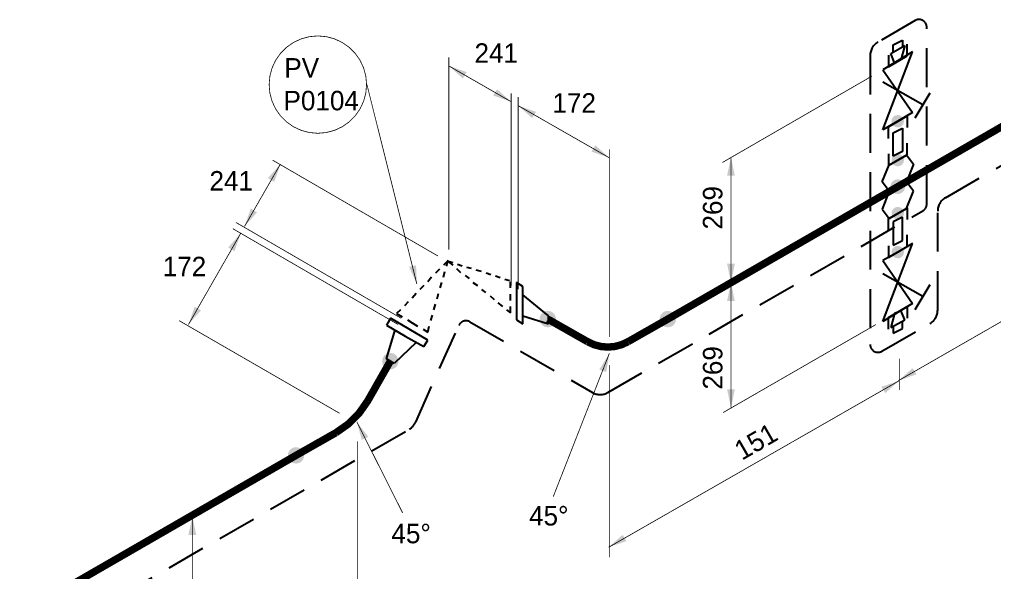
# Model space of a CAD drawing. Extents: x 0 to 847, y -42 to 494.
# Drawn here: x 215.6 to 340.7, y 203 to 274 of the extents above; entities that cross this region are included whole.
import ezdxf

# ---------------------------------------------------------------- set-up
doc = ezdxf.new("R2010")
doc.units = 0
doc.header["$LTSCALE"] = 10
doc.header["$MEASUREMENT"] = 0
doc.linetypes.add('DASHED', pattern=[0.75, 0.5, -0.25])
for name, color, linetype in [('DIMENSION', 2, 'Continuous'), ('HEAT_TRACE', 3, 'DASHED'), ('PIPE', 7, 'Continuous'), ('TEXT2', 40, 'Continuous'), ('WELDS', 7, 'Continuous')]:
    doc.layers.add(name, color=color, linetype=linetype)
doc.styles.add('framdcn', font='', dxfattribs={"height": 2.4})
doc.styles.get("Standard").update_dxf_attribs({"font": ''})
doc.styles.get('framdcn').set_extended_font_data('Franklin Gothic Medium Cond')
doc.styles.get('Standard').set_extended_font_data('Franklin Gothic Medium Cond')

# ---------------------------------------------------------------- blocks, each defined once
blk = doc.blocks.new('block9')
at = {"layer": 'TEXT2'}
blk.add_hatch(color=256, dxfattribs=at).paths.add_polyline_path([(0, 0), (1, -2.200000000000017), (0.1000000000000227, -2.400000000000006)])
at = {"layer": 'TEXT2', "linetype": 'ByBlock', "const_width": 0.1, "flags": 128}
blk.add_lwpolyline([(3.100000000000023, -12.70000000000002), (0, 0)], dxfattribs=at)
blk = doc.blocks.new('block10')
at = {"layer": 'TEXT2'}
blk.add_hatch(color=256, dxfattribs=at).paths.add_polyline_path([(0.001000000000033197, 0), (-0.3989999999999441, -2.399999999999977), (-1.298999999999978, -2.099999999999994)])
at = {"layer": 'TEXT2', "linetype": 'ByBlock', "const_width": 0.1, "flags": 128}
blk.add_lwpolyline([(-7.199999999999989, -18.39999999999998), (0, 0)], dxfattribs=at)
blk = doc.blocks.new('block42')
at = {"layer": 'PIPE', "linetype": 'ByBlock', "const_width": 0.9500000000000001, "flags": 128}
blk.add_lwpolyline([(35, 20.19999999999999), (0, 0)], dxfattribs=at)
at = {"flags": 1}
for tag in ['Tag', 'UCI', 'Pipe Ref', 'Description', 'Key']:
    blk.add_attdef(tag, (0, 0), '', height=1, dxfattribs=at)
blk = doc.blocks.new('block43')
at = {"layer": 'PIPE', "linetype": 'ByBlock', "const_width": 0.9500000000000001, "flags": 128}
for points in [[(12.59099999999998, -0.4900000000000091), (9.691000000000003, -5.590000000000003)], [(9.690953124999993, -5.590781249999992), (9.687328124999993, -5.59704687499999), (8.568250000000006, -7.194203125000001), (7.188812500000012, -8.572765624999988), (5.59095312499997, -9.690843749999999)], [(5.59099999999998, -9.689999999999998), (0.4909999999999854, -12.59)]]:
    blk.add_lwpolyline(points, dxfattribs=at)
at = {"flags": 1}
for tag in ['Tag', 'UCI', 'Pipe Ref', 'Description', 'Key']:
    blk.add_attdef(tag, (0, 0), '', height=1, dxfattribs=at)
blk = doc.blocks.new('block44')
at = {"layer": 'PIPE', "linetype": 'ByBlock', "flags": 128}
for points in [[(-1.900000000000034, 2.299999999999983), (-2.400000000000034, 1.400000000000006)], [(-2.400000000000034, 1.400000000000006), (0, 0)], [(2.899999999999977, -0.5), (-1.900000000000034, 2.299999999999983)], [(-2.400000000000034, -2.900000000000006), (-1.300000000000011, 0.799999999999983)], [(0, 0), (2.399999999999977, -1.300000000000011)], [(1.399999999999977, -0.8000000000000114), (-1.400000000000034, -3.5)], [(2.399999999999977, -1.300000000000011), (2.899999999999977, -0.5)], [(-1.400000000000034, -3.5), (-2.400000000000034, -2.900000000000006)]]:
    blk.add_lwpolyline(points, dxfattribs=at)
at = {"flags": 1}
for tag in ['Tag', 'UCI', 'Pipe Ref', 'Description', 'Key']:
    blk.add_attdef(tag, (0, 0), '', height=1, dxfattribs=at)
blk = doc.blocks.new('block45')
at = {"layer": 'PIPE', "flags": 128}
for points in [[(4.600000000000023, 8), (4, 7.400000000000006)], [(4.399999999999977, 7.300000000000011), (4.600000000000023, 8)], [(5.199999999999989, 7.700000000000017), (4.600000000000023, 7.900000000000006)], [(4.600000000000023, 7.900000000000006), (5.199999999999989, 7.400000000000006)], [(3.5, 6.900000000000006), (3, 6.400000000000006)], [(4, 5.900000000000006), (4.199999999999989, 6.599999999999994)], [(5.699999999999989, 7), (6.199999999999989, 6.5)], [(6.399999999999977, 7.300000000000011), (5.800000000000011, 7.5)], [(7.600000000000023, 7), (7, 7.099999999999994)], [(8.900000000000034, 6.599999999999994), (8.199999999999989, 6.800000000000011)], [(10.10000000000002, 6.200000000000017), (9.5, 6.400000000000006)], [(2.5, 5.900000000000006), (2, 5.300000000000011)], [(3.600000000000023, 4.5), (3.800000000000011, 5.200000000000017)], [(6.800000000000011, 6.099999999999994), (7.300000000000011, 5.700000000000017)], [(7.800000000000011, 5.200000000000017), (8.400000000000034, 4.800000000000011)], [(11.30000000000001, 5.800000000000011), (10.69999999999999, 6)], [(12.5, 5.400000000000006), (11.90000000000003, 5.599999999999994)], [(12.60000000000002, 4.5), (12.60000000000002, 5.300000000000011)], [(0.5, 3.800000000000011), (0, 3.200000000000017)], [(1.5, 4.800000000000011), (1, 4.300000000000011)], [(3.199999999999989, 3.099999999999994), (3.399999999999977, 3.800000000000011)], [(8.900000000000034, 4.300000000000011), (9.400000000000034, 3.900000000000006)], [(-0.5, 2.700000000000017), (-1, 2.200000000000017)], [(10, 3.5), (10.5, 3)], [(11, 2.599999999999994), (11.60000000000002, 2.099999999999994)], [(12.60000000000002, 2.900000000000006), (12.60000000000002, 3.700000000000017)], [(-1.5, 1.700000000000017), (-2, 1.200000000000017)], [(2.800000000000011, 1.700000000000017), (3, 2.400000000000006)], [(12.10000000000002, 1.700000000000017), (12.60000000000002, 1.300000000000011)], [(12.60000000000002, 1.300000000000011), (12.60000000000002, 2.099999999999994)], [(-2, 1.200000000000017), (-1.300000000000011, 0.8000000000000114)], [(-0.6000000000000227, 0.4000000000000057), (0, 0)], [(0, 0), (0.6999999999999886, -0.4000000000000057)], [(2.399999999999977, 0.3000000000000114), (2.600000000000023, 1)], [(1.399999999999977, -0.799999999999983), (2, -1.199999999999989)], [(2, -1.199999999999989), (2.199999999999989, -0.4000000000000057)]]:
    blk.add_lwpolyline(points, dxfattribs=at)
at = {"flags": 1}
for tag in ['Tag', 'UCI', 'Pipe Ref', 'Description', 'Key']:
    blk.add_attdef(tag, (0, 0), '', height=1, dxfattribs=at)
blk = doc.blocks.new('block46')
at = {"layer": 'PIPE', "linetype": 'ByBlock', "flags": 128}
for points in [[(0, 2.400000000000006), (0, 0)], [(0.7999999999999545, 1.900000000000006), (0, 2.400000000000006)], [(0.7999999999999545, -2.900000000000006), (0.7999999999999545, 1.900000000000006)], [(0, 0), (0, -2.400000000000006)], [(4.099999999999966, -1.900000000000006), (0.7999999999999545, 0.799999999999983)], [(0, -2.400000000000006), (0.7999999999999545, -2.900000000000006)], [(0.7999999999999545, -1.900000000000006), (4.099999999999966, -2.900000000000006)], [(4.099999999999966, -2.900000000000006), (4.099999999999966, -1.900000000000006)]]:
    blk.add_lwpolyline(points, dxfattribs=at)
at = {"flags": 1}
for tag in ['Tag', 'UCI', 'Pipe Ref', 'Description', 'Key']:
    blk.add_attdef(tag, (0, 0), '', height=1, dxfattribs=at)
blk = doc.blocks.new('block47')
at = {"layer": 'PIPE', "linetype": 'ByBlock', "const_width": 0.9500000000000001, "flags": 128}
for points in [[(-2.600000000000023, -4.506), (-7.699999999999989, -1.605999999999995)], [(7.699999999999989, -1.605999999999995), (2.599999999999966, -4.506)], [(2.600093749999985, -4.506749999999982), (1.781062499999962, -4.888656249999997), (0.9050937499999918, -5.123671874999985), (0.001624999999989996, -5.203000000000003), (-0.9018750000000182, -5.124234374999986), (-1.77800000000002, -4.889781249999999), (-2.600093750000042, -4.506749999999982)]]:
    blk.add_lwpolyline(points, dxfattribs=at)
at = {"flags": 1}
for tag in ['Tag', 'UCI', 'Pipe Ref', 'Description', 'Key']:
    blk.add_attdef(tag, (0, 0), '', height=1, dxfattribs=at)
blk = doc.blocks.new('block48')
at = {"layer": 'PIPE', "linetype": 'ByBlock', "const_width": 0.9500000000000001, "flags": 128}
blk.add_lwpolyline([(29.5, 17), (0, 0)], dxfattribs=at)
at = {"flags": 1}
for tag in ['Tag', 'UCI', 'Pipe Ref', 'Description', 'Key']:
    blk.add_attdef(tag, (0, 0), '', height=1, dxfattribs=at)
blk = doc.blocks.new('block49')
at = {"layer": 'PIPE', "linetype": 'ByBlock', "flags": 128}
for points in [[(0, 0), (-1.100000000000023, -0.5999999999999943)], [(1.100000000000023, 0.5999999999999943), (0, 0)], [(2, -0.5999999999999943), (1.100000000000023, 0.5999999999999943)], [(-1.100000000000023, -0.5999999999999943), (-2, -2.900000000000006)], [(1.100000000000023, -2.799999999999983), (2, -0.5999999999999943)], [(-2, -2.900000000000006), (-1.100000000000023, -4.099999999999994)], [(-1.199999999999989, -4.099999999999994), (1.199999999999989, -2.699999999999989)], [(-1.100000000000023, -4.099999999999994), (1.100000000000023, -2.799999999999983)], [(1.199999999999989, -2.699999999999989), (1.199999999999989, -4.199999999999989)], [(-1.199999999999989, -5.599999999999994), (-1.199999999999989, -4.099999999999994)]]:
    blk.add_lwpolyline(points, dxfattribs=at)
at = {"flags": 1}
for tag in ['Tag', 'UCI', 'Pipe Ref', 'Description', 'Key']:
    blk.add_attdef(tag, (0, 0), '', height=1, dxfattribs=at)
blk = doc.blocks.new('block50')
at = {"layer": 'PIPE', "linetype": 'ByBlock', "flags": 128}
for points in [[(0, 0), (-0.6000000000000227, -0.3000000000000114)], [(0.6000000000000227, 0.2999999999999829), (0, 0)], [(0.6000000000000227, -2.700000000000017), (0.6000000000000227, 0.2999999999999829)], [(-0.6000000000000227, -0.3000000000000114), (-0.6000000000000227, -3.300000000000011)], [(-0.6000000000000227, -3.300000000000011), (0.6000000000000227, -2.700000000000017)]]:
    blk.add_lwpolyline(points, dxfattribs=at)
at = {"flags": 1}
for tag in ['Tag', 'UCI', 'Pipe Ref', 'Description', 'Key']:
    blk.add_attdef(tag, (0, 0), '', height=1, dxfattribs=at)
blk = doc.blocks.new('block51')
at = {"layer": 'PIPE', "linetype": 'ByBlock', "flags": 128}
for points in [[(0, -1.5), (0, 0)], [(-3.099999999999966, -11.09999999999999), (0.6999999999999886, -1.099999999999994)], [(0.6999999999999886, -1.099999999999994), (-1.199999999999989, -2.200000000000017)], [(-1.199999999999989, -2.200000000000017), (-3.099999999999966, -3.300000000000011)], [(-2.399999999999977, -1.400000000000006), (-2.399999999999977, -2.900000000000006)], [(-2.399999999999977, -2.900000000000006), (0, -1.5)], [(-3.099999999999966, -3.300000000000011), (0.6999999999999886, -8.800000000000011)], [(2, -7.900000000000006), (-3.099999999999966, -5)], [(2.900000000000034, -6.400000000000006), (1, -9.599999999999994)], [(0.6999999999999886, -8.800000000000011), (-3.099999999999966, -11.09999999999999)], [(-2.399999999999977, -10.59999999999999), (0, -9.200000000000017)], [(0, -9.200000000000017), (0, -10.70000000000002)], [(-2.399999999999977, -12.09999999999999), (-2.399999999999977, -10.59999999999999)]]:
    blk.add_lwpolyline(points, dxfattribs=at)
at = {"flags": 1}
for tag in ['Tag', 'UCI', 'Pipe Ref', 'Description', 'Key']:
    blk.add_attdef(tag, (0, 0), '', height=1, dxfattribs=at)
blk = doc.blocks.new('block52')
at = {"layer": 'PIPE', "linetype": 'ByBlock', "flags": 128}
for points in [[(0, 0), (-0.3999999999999773, -0.1999999999999886)], [(0.3999999999999773, 0.1999999999999886), (0, 0)], [(0.8999999999999773, -1), (0.3999999999999773, 0.1999999999999886)], [(-0.3999999999999773, -0.1999999999999886), (-0.8999999999999773, -2)], [(-0.8999999999999773, -2), (0.8999999999999773, -1)], [(0.6000000000000227, -2.099999999999994), (0.6000000000000227, -1.199999999999989)], [(-0.6000000000000227, -1.800000000000011), (-0.6000000000000227, -2.699999999999989)], [(-0.6000000000000227, -2.699999999999989), (0.6000000000000227, -2.099999999999994)]]:
    blk.add_lwpolyline(points, dxfattribs=at)
at = {"flags": 1}
for tag in ['Tag', 'UCI', 'Pipe Ref', 'Description', 'Key']:
    blk.add_attdef(tag, (0, 0), '', height=1, dxfattribs=at)
blk = doc.blocks.new('block53')
at = {"layer": 'PIPE', "linetype": 'ByBlock', "flags": 128}
for points in [[(1.199999999999989, 4.100000000000023), (1.199999999999989, 5.600000000000023)], [(-1.199999999999989, 4.199999999999989), (-1.199999999999989, 2.700000000000017)], [(-1.199999999999989, 2.700000000000017), (1.199999999999989, 4.100000000000023)], [(-1.100000000000023, 2.800000000000011), (1.100000000000023, 4.100000000000023)], [(1.100000000000023, 4.100000000000023), (2, 2.900000000000006)], [(-2, 0.5999999999999943), (-1.100000000000023, 2.800000000000011)], [(2, 2.900000000000006), (1.100000000000023, 0.5999999999999943)], [(-1.100000000000023, -0.5999999999999943), (-2, 0.5999999999999943)], [(0, 0), (-1.100000000000023, -0.5999999999999943)], [(1.100000000000023, 0.5999999999999943), (0, 0)]]:
    blk.add_lwpolyline(points, dxfattribs=at)
at = {"flags": 1}
for tag in ['Tag', 'UCI', 'Pipe Ref', 'Description', 'Key']:
    blk.add_attdef(tag, (0, 0), '', height=1, dxfattribs=at)
blk = doc.blocks.new('block54')
at = {"layer": 'PIPE', "linetype": 'ByBlock', "flags": 128}
for points in [[(-0.6000000000000227, 2.699999999999989), (0.6000000000000227, 3.300000000000011)], [(-0.6000000000000227, -0.3000000000000114), (-0.6000000000000227, 2.699999999999989)], [(0.6000000000000227, 3.300000000000011), (0.6000000000000227, 0.3000000000000114)], [(0, 0), (-0.6000000000000227, -0.3000000000000114)], [(0.6000000000000227, 0.3000000000000114), (0, 0)]]:
    blk.add_lwpolyline(points, dxfattribs=at)
at = {"flags": 1}
for tag in ['Tag', 'UCI', 'Pipe Ref', 'Description', 'Key']:
    blk.add_attdef(tag, (0, 0), '', height=1, dxfattribs=at)
blk = doc.blocks.new('block55')
at = {"layer": 'PIPE', "linetype": 'ByBlock', "flags": 128}
for points in [[(0, 9.199999999999989), (0, 10.69999999999999)], [(0.6999999999999886, 9.699999999999989), (-3.099999999999966, 7.399999999999977)], [(-3.099999999999966, -0.3000000000000114), (0.6999999999999886, 9.699999999999989)], [(-2.399999999999977, 9.299999999999955), (-2.399999999999977, 7.799999999999955)], [(-2.399999999999977, 7.799999999999955), (0, 9.199999999999989)], [(-3.099999999999966, 7.399999999999977), (0.6999999999999886, 1.899999999999977)], [(2, 2.899999999999977), (-3.099999999999966, 5.799999999999955)], [(2.900000000000034, 4.399999999999977), (1, 1.199999999999989)], [(-2.399999999999977, 0.0999999999999659), (0, 1.5)], [(0.6999999999999886, 1.899999999999977), (-1.199999999999989, 0.7999999999999545)], [(0, 1.5), (0, 0)], [(-1.199999999999989, 0.7999999999999545), (-3.099999999999966, -0.3000000000000114)], [(-2.399999999999977, -1.400000000000034), (-2.399999999999977, 0.0999999999999659)]]:
    blk.add_lwpolyline(points, dxfattribs=at)
at = {"flags": 1}
for tag in ['Tag', 'UCI', 'Pipe Ref', 'Description', 'Key']:
    blk.add_attdef(tag, (0, 0), '', height=1, dxfattribs=at)
blk = doc.blocks.new('block56')
at = {"layer": 'PIPE', "linetype": 'ByBlock', "flags": 128}
for points in [[(-0.6000000000000227, 2.099999999999966), (0.6000000000000227, 2.699999999999989)], [(0.6000000000000227, 2.699999999999989), (0.6000000000000227, 1.799999999999955)], [(-0.8999999999999773, 1), (0.8999999999999773, 2)], [(-0.6000000000000227, 1.199999999999989), (-0.6000000000000227, 2.099999999999966)], [(0.8999999999999773, 2), (0.3999999999999773, 0.1999999999999886)], [(-0.3999999999999773, -0.2000000000000455), (-0.8999999999999773, 1)], [(0, 0), (-0.3999999999999773, -0.2000000000000455)], [(0.3999999999999773, 0.1999999999999886), (0, 0)]]:
    blk.add_lwpolyline(points, dxfattribs=at)
at = {"flags": 1}
for tag in ['Tag', 'UCI', 'Pipe Ref', 'Description', 'Key']:
    blk.add_attdef(tag, (0, 0), '', height=1, dxfattribs=at)
blk = doc.blocks.new('block57')
at = {"layer": 'PIPE', "linetype": 'ByBlock', "const_width": 0.9500000000000001, "flags": 128}
blk.add_lwpolyline([(32.39999999999998, 18.69999999999999), (0, 0)], dxfattribs=at)
at = {"flags": 1}
for tag in ['Tag', 'UCI', 'Pipe Ref', 'Description', 'Key']:
    blk.add_attdef(tag, (0, 0), '', height=1, dxfattribs=at)
blk = doc.blocks.new('block94')
at = {"layer": 'WELDS'}
h = blk.add_hatch(color=256, dxfattribs=at)
edge = h.paths.add_edge_path(flags=0)
edge.add_arc((0, 0), 1.05, 0, 360)
at = {"flags": 1}
for tag in ['Tag', 'UCI', 'Pipe Ref', 'Description', 'Key']:
    blk.add_attdef(tag, (0, 0), '', height=1, dxfattribs=at)
blk = doc.blocks.new('block95')
at = {"layer": 'WELDS'}
h = blk.add_hatch(color=256, dxfattribs=at)
edge = h.paths.add_edge_path(flags=0)
edge.add_arc((0, 0), 1.05, 0, 360)
at = {"flags": 1}
for tag in ['Tag', 'UCI', 'Pipe Ref', 'Description', 'Key']:
    blk.add_attdef(tag, (0, 0), '', height=1, dxfattribs=at)
blk = doc.blocks.new('block96')
at = {"layer": 'WELDS'}
h = blk.add_hatch(color=256, dxfattribs=at)
edge = h.paths.add_edge_path(flags=0)
edge.add_arc((0, 0), 1.05, 0, 360)
at = {"flags": 1}
for tag in ['Tag', 'UCI', 'Pipe Ref', 'Description', 'Key']:
    blk.add_attdef(tag, (0, 0), '', height=1, dxfattribs=at)
blk = doc.blocks.new('block97')
at = {"layer": 'WELDS'}
h = blk.add_hatch(color=256, dxfattribs=at)
edge = h.paths.add_edge_path(flags=0)
edge.add_arc((0, 0), 1.05, 0, 360)
at = {"flags": 1}
for tag in ['Tag', 'UCI', 'Pipe Ref', 'Description', 'Key']:
    blk.add_attdef(tag, (0, 0), '', height=1, dxfattribs=at)
blk = doc.blocks.new('block98')
at = {"layer": 'WELDS'}
h = blk.add_hatch(color=256, dxfattribs=at)
edge = h.paths.add_edge_path(flags=0)
edge.add_arc((0, 0), 0.8, 0, 360)
at = {"flags": 1}
for tag in ['Tag', 'UCI', 'Pipe Ref', 'Description', 'Key']:
    blk.add_attdef(tag, (0, 0), '', height=1, dxfattribs=at)
blk = doc.blocks.new('block99')
at = {"layer": 'WELDS'}
h = blk.add_hatch(color=256, dxfattribs=at)
edge = h.paths.add_edge_path(flags=0)
edge.add_arc((0, 0), 0.8, 0, 360)
at = {"flags": 1}
for tag in ['Tag', 'UCI', 'Pipe Ref', 'Description', 'Key']:
    blk.add_attdef(tag, (0, 0), '', height=1, dxfattribs=at)
blk = doc.blocks.new('block100')
at = {"layer": 'WELDS'}
h = blk.add_hatch(color=256, dxfattribs=at)
edge = h.paths.add_edge_path(flags=0)
edge.add_arc((0, 0), 0.8, 0, 360)
at = {"flags": 1}
for tag in ['Tag', 'UCI', 'Pipe Ref', 'Description', 'Key']:
    blk.add_attdef(tag, (0, 0), '', height=1, dxfattribs=at)
blk = doc.blocks.new('block101')
at = {"layer": 'WELDS'}
h = blk.add_hatch(color=256, dxfattribs=at)
edge = h.paths.add_edge_path(flags=0)
edge.add_arc((0, 0), 0.9500000000000001, 0, 360)
at = {"flags": 1}
for tag in ['Tag', 'UCI', 'Pipe Ref', 'Description', 'Key']:
    blk.add_attdef(tag, (0, 0), '', height=1, dxfattribs=at)
blk = doc.blocks.new('block102')
at = {"layer": 'WELDS'}
h = blk.add_hatch(color=256, dxfattribs=at)
edge = h.paths.add_edge_path(flags=0)
edge.add_arc((0, 0), 0.8, 0, 360)
at = {"flags": 1}
for tag in ['Tag', 'UCI', 'Pipe Ref', 'Description', 'Key']:
    blk.add_attdef(tag, (0, 0), '', height=1, dxfattribs=at)
blk = doc.blocks.new('block103')
at = {"layer": 'WELDS'}
h = blk.add_hatch(color=256, dxfattribs=at)
edge = h.paths.add_edge_path(flags=0)
edge.add_arc((0, 0), 0.8, 0, 360)
at = {"flags": 1}
for tag in ['Tag', 'UCI', 'Pipe Ref', 'Description', 'Key']:
    blk.add_attdef(tag, (0, 0), '', height=1, dxfattribs=at)
blk = doc.blocks.new('block121')
at = {"layer": 'TEXT2'}
blk.add_hatch(color=256, dxfattribs=at).paths.add_polyline_path([(12.70000000000002, -25.60000000000002), (11.70000000000002, -23.40000000000001), (12.59999999999999, -23.20000000000002)])
at = {"layer": 'TEXT2', "linetype": 'ByBlock', "const_width": 0.1, "flags": 128}
blk.add_lwpolyline([(6.155046875000011, -1.085312500000043), (5.873078124999978, -2.137625000000014), (5.412656250000026, -3.125), (4.787781249999995, -4.017421875000025), (4.017421874999997, -4.787781250000023), (3.124999999999972, -5.412656249999998), (2.137624999999986, -5.873078125000006), (1.085296875000012, -6.155046875000039), (0, -6.25), (-1.085296875000012, -6.155046875000039), (-2.137625000000014, -5.873078125000006), (-3.125, -5.412656249999998), (-4.017421874999997, -4.787781250000023), (-4.787781249999995, -4.017421875000025), (-5.412656249999998, -3.125), (-5.873078125000006, -2.137625000000014), (-6.155046875000011, -1.085312500000043), (-6.25, 0), (-6.155046875000011, 1.085312499999986), (-5.873078125000006, 2.137624999999957), (-5.412656249999998, 3.125), (-4.787781249999995, 4.017437499999971), (-4.017421874999997, 4.787781249999966), (-3.125, 5.412656249999998), (-2.137625000000014, 5.87309375000001), (-1.085296875000012, 6.155062499999985), (0, 6.25), (1.085296875000012, 6.155062499999985), (2.137624999999986, 5.87309375000001), (3.124999999999972, 5.412656249999998), (4.017421874999997, 4.787781249999966), (4.787781249999995, 4.017437499999971), (5.412656250000026, 3.125), (5.873078124999978, 2.137624999999957), (6.155046875000011, 1.085312499999986), (6.249999999999972, 0)], close=True, dxfattribs=at)
blk.add_lwpolyline([(6.299999999999983, 0), (12.70000000000002, -25.60000000000002)], dxfattribs=at)
at = {"flags": 1}
for tag in ['Pipe Ref', 'Description']:
    blk.add_attdef(tag, (0, 0), '', height=1, dxfattribs=at)
at = {"layer": 'TEXT2', "style": 'framdcn'}
for s, p in [('PV', (-4.300000000000011, 0.8999999999999773)), ('P0104', (-4.400000000000006, -3.300000000000011))]:
    blk.add_text(s, height=2.5, dxfattribs=at).set_placement(p)

msp = doc.modelspace()

# ---------------------------------------------------------------- hatches: boundary and pattern name
at = {"layer": 'DIMENSION'}
for points in [[(270.7, 268), (273, 267.2), (272.5, 266.4)], [(278.7, 263.4), (276.4, 264.2), (276.9, 265)], [(279.6, 262.9), (281.9, 262.1), (281.4, 261.3)], [(291.3, 256.2), (289, 257), (289.5, 257.8)], [(249.1, 255.4), (248.3, 253.1), (247.5, 253.6)], [(306.9, 256.3), (307.4, 253.9), (306.4, 253.9)], [(244.5, 247.4), (245.3, 249.7), (246.1, 249.2)], [(244, 246.5), (243.2, 244.2), (242.4, 244.7)], [(306.9, 240.2), (306.4, 242.6), (307.4, 242.6)], [(306.9, 240.2), (307.4, 237.8), (306.4, 237.8)], [(237.3, 234.8), (238.1, 237.1), (238.9, 236.6)], [(328.4, 227.6), (330.2, 229.2), (330.7, 228.4)], [(306.9, 224.1), (306.4, 226.5), (307.4, 226.5)], [(328.5, 227.6), (326.7, 226), (326.2, 226.8)], [(237.8, 210.2), (238.3, 207.8), (237.3, 207.8)], [(291.2, 206.2), (293, 207.8), (293.5, 207)]]:
    msp.add_hatch(color=256, dxfattribs=at).paths.add_polyline_path(points)

# ---------------------------------------------------------------- linework, layer by layer
at = {"layer": 'DIMENSION', "linetype": 'ByBlock', "const_width": 0.1, "flags": 128}
for points in [[(270.7, 244.4), (270.7, 269.1)], [(278.7, 263.4), (270.7, 268)], [(324.999, 266.7), (305.799, 255.6)], [(278.7, 239.8), (278.7, 264.5)], [(279.6, 239.3), (279.6, 264)], [(291.299, 256.2), (279.6, 262.9)], [(291.299, 233.2), (291.299, 257.3)], [(249.1, 255.4), (244.5, 247.4)], [(269.3, 243.6), (248.1, 255.899)], [(306.899, 256.299), (306.899, 240.2)], [(368.599, 250.7), (328.399, 227.6)], [(264.6, 235.6), (243.4, 247.9)], [(244, 246.5), (237.3, 234.8)], [(264.2, 234.8), (243, 247.1)], [(307.799, 240.7), (305.799, 239.6)], [(307.799, 240.7), (305.799, 239.6)], [(306.899, 240.2), (306.899, 224.1)], [(256.7, 223.4), (236.1, 235.3)], [(325.499, 234.8), (305.899, 223.5)], [(328.499, 230.4), (328.499, 226.4)], [(291.299, 229.6), (291.299, 204.9)], [(328.499, 227.6), (291.199, 206.2)], [(259, 195.123211284941), (259, 219.823211284941)], [(236.8, 209.6), (238.8, 210.7)], [(237.8, 210.2), (237.8, 194.1)]]:
    msp.add_lwpolyline(points, dxfattribs=at)
at = {"layer": 'HEAT_TRACE'}
for p, q in [((330.5209316497285, 273.8263488607766), (325.7595264191645, 271.0773502691897)), ((332.0209316497285, 250.2697245337508), (332.0209316497285, 272.9603234569922)), ((324.7595264191645, 269.3452994616208), (324.7595264191645, 232.2320508075688)), ((334.4197804570089, 251.0773502691888), (362.7306695894642, 267.4226497308099)), ((291.1185102677871, 226.0773502691893), (331.5209316497285, 249.4036991299664)), ((333.4197804570089, 236.6547005383792), (333.4197804570089, 249.3452994616199)), ((266.4672178515771, 222.2857998320726), (271.9919194200158, 234.6901418121357)), ((273.4054119842167, 235.1493117930119), (289.1185102677871, 226.0773502691893)), ((326.2595264191645, 231.3660254037844), (332.4197804570089, 234.9226497308104)), ((221.8364779650318, 196.0773502691896), (265.6402327231755, 221.3674598703203))]:
    msp.add_line(p, q, dxfattribs=at)
for centre, radius, start, end in [((331.0209316497285, 272.9603234569922), 1, 0, 120.0000000000006), ((326.7595264191645, 269.3452994616208), 1.999999999999967, 120.0000000000006, 180.0000000000016), ((331.0209316497285, 250.2697245337508), 1.000000000000008, 299.9999999999997, 359.9999999999984), ((335.4197804570088, 249.3452994616199), 1.999999999999943, 119.9999999999969, 180.0000000000008), ((331.4197804570089, 236.6547005383793), 2.000000000000016, 299.9999999999997, 359.9999999999992), ((272.9054119842166, 234.2832863892274), 1.00000000000002, 59.99999999999746, 155.9925501461902), ((325.7595264191645, 232.2320508075688), 1, 179.9999999999984, 300.0000000000005), ((290.1185102677871, 227.8094010767581), 1.999999999999967, 239.9999999999994, 300.0000000000005), ((264.6402327231755, 223.0995106778891), 1.999999999999942, 300.0000000000009, 335.9925501461925)]:
    msp.add_arc(centre, radius, start, end, dxfattribs=at)

# ---------------------------------------------------------------- block references
at = {"layer": 'PIPE'}
for name, p in [('block57', (328.3, 252.5)), ('block55', (329.5, 260.1)), ('block56', (328.3, 268.6)), ('block54', (328.3, 256.7)), ('block53', (328.3, 252.5)), ('block48', (298.8, 235.5)), ('block49', (328.3, 252.5)), ('block50', (328.3, 248.3)), ('block51', (329.5, 246.3)), ('block45', (266, 235)), ('block46', (279.4, 237.8)), ('block52', (328.3, 236.4)), ('block44', (265.1, 233.3)), ('block47', (291.1, 237.106)), ('block43', (250.609, 230.59)), ('block42', (216.1, 197.8))]:
    msp.add_blockref(name, p, dxfattribs=at)
at = {"layer": 'TEXT2'}
for name, p in [('block121', (253.9, 265.6)), ('block10', (291.299, 231.1))]:
    msp.add_blockref(name, p, dxfattribs=at)
at = {"layer": 'TEXT2', "rotation": 12.9886465455026}
msp.add_blockref('block9', (258.9, 222.3), dxfattribs=at)
at = {"layer": 'WELDS'}
for name, p in [('block103', (328.3, 260.9)), ('block102', (328.3, 255.9)), ('block101', (328.3, 252.5)), ('block98', (328.3, 252.5)), ('block99', (328.3, 249.1)), ('block100', (328.3, 244.1)), ('block96', (283.4, 235.5)), ('block97', (298.8, 235.5)), ('block95', (263.2, 230.1)), ('block94', (251.1, 218))]:
    msp.add_blockref(name, p, dxfattribs=at)

# ---------------------------------------------------------------- texts
at = {"layer": 'DIMENSION', "style": 'framdcn'}
for s, p in [('241', (274, 268.4)), ('172', (284, 262)), ('241', (240, 252)), ('172', (234, 241))]:
    msp.add_text(s, height=2.5, dxfattribs=at).set_placement(p)
for s, rotation, p in [('269', 90, (305.8, 247)), ('269', 90, (305.8, 226.4462876818124)), ('151', 30, (308.3, 217.3))]:
    msp.add_text(s, height=2.5, rotation=rotation, dxfattribs=at).set_placement(p)
at = {"layer": 'TEXT2', "style": 'framdcn'}
for p in [(281, 209), (263.3387028285711, 206.7184792329567)]:
    msp.add_text('45°', height=2.5, dxfattribs=at).set_placement(p)

doc.saveas('drawing.dxf')
